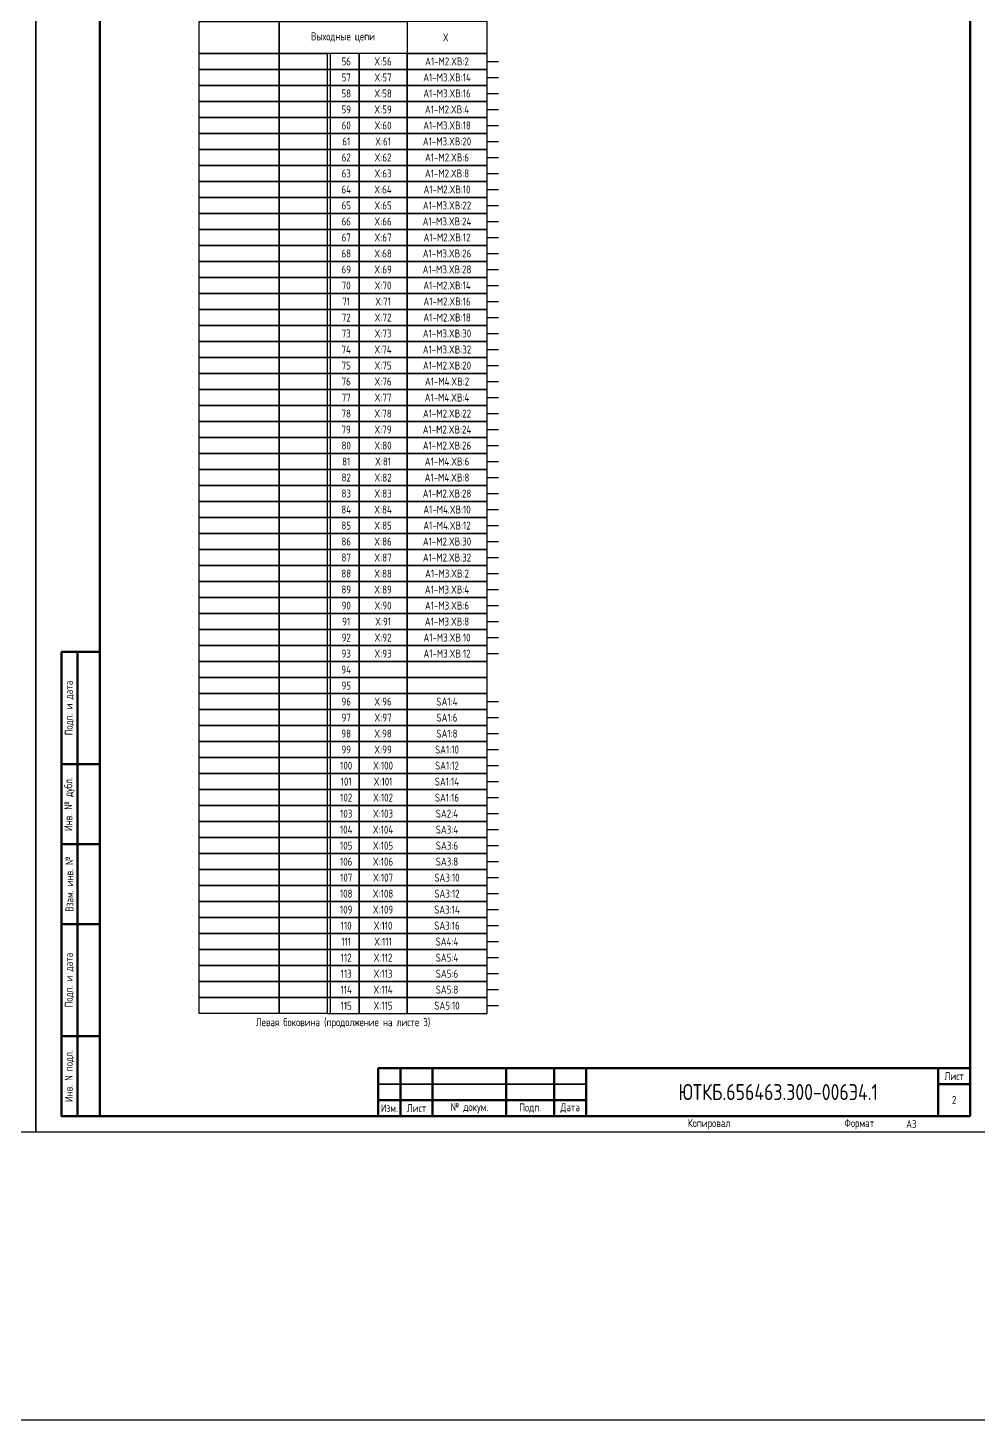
# Model space of a CAD drawing. Header units: millimetres. Extents: x -1102 to 3953, y -90 to 618.
# Drawn here: x 1554.5 to 1851.5, y -90 to 345 of the extents above; entities that cross this region are included whole.
import ezdxf

# ---------------------------------------------------------------- set-up
doc = ezdxf.new("R2010")
doc.units = ezdxf.units.MM
doc.styles.add('Gost_type_A', font='GOST_A.TTF')

# ---------------------------------------------------------------- blocks, each defined once
blk = doc.blocks.new('Штамп левый нижний')
at = {"lineweight": 50}
for points in [[(-12, 145), (-7, 145), (-7, 110), (-12, 110)], [(-7, 145), (0, 145), (0, 110), (-7, 110)], [(-12, 110), (-7, 110), (-7, 85), (-12, 85)], [(-7, 110), (0, 110), (0, 85), (-7, 85)], [(-12, 85), (-7, 85), (-7, 60), (-12, 60)], [(-7, 85), (0, 85), (0, 60), (-7, 60)], [(-12, 60), (-7, 60), (-7, 25), (-12, 25)], [(-7, 60), (0, 60), (0, 25), (-7, 25)], [(-12, 25), (-7, 25), (-7, 0), (-12, 0)], [(-7, 25), (0, 25), (0, 0), (-7, 0)]]:
    blk.add_lwpolyline(points, close=True, dxfattribs=at)
at = {"char_height": 2.5, "attachment_point": 5, "rotation": 90, "style": 'Gost_type_A'}
for s, insert, width in [('Подп. и дата', (-9.5, 127.5), 35), ('Инв. № дубл.', (-9.5, 97.5), 25), ('Взам. инв. №', (-9.5, 72.5), 25), ('Подп. и дата', (-9.5, 42.5), 35), ('Инв. N подл.', (-9.5, 12.5), 25)]:
    blk.add_mtext(s, dxfattribs=dict(at, insert=insert, width=width))
blk = doc.blocks.new('Штамп малый нижний')
at = {"lineweight": 50}
for points in [[(-185, 15), (-178, 15), (-178, 5), (-185, 5)], [(-178, 15), (-168, 15), (-168, 5), (-178, 5)], [(-168, 15), (-145, 15), (-145, 5), (-168, 5)], [(-145, 15), (-130, 15), (-130, 5), (-145, 5)], [(-130, 15), (-120, 15), (-120, 5), (-130, 5)], [(-120, 15), (-10, 15), (-10, 0), (-120, 0)], [(-10, 15), (0, 15), (0, 10), (-10, 10)], [(-10, 10), (0, 10), (0, 0), (-10, 0)], [(-185, 5), (-178, 5), (-178, 0), (-185, 0)], [(-178, 5), (-168, 5), (-168, 0), (-178, 0)], [(-168, 5), (-145, 5), (-145, 0), (-168, 0)], [(-145, 5), (-130, 5), (-130, 0), (-145, 0)], [(-130, 5), (-120, 5), (-120, 0), (-130, 0)]]:
    blk.add_lwpolyline(points, close=True, dxfattribs=at)
for points in [[(-185, 15), (-178, 15), (-178, 10), (-185, 10)], [(-178, 15), (-168, 15), (-168, 10), (-178, 10)], [(-168, 15), (-145, 15), (-145, 10), (-168, 10)], [(-145, 15), (-130, 15), (-130, 10), (-145, 10)], [(-130, 15), (-120, 15), (-120, 10), (-130, 10)], [(-185, 10), (-178, 10), (-178, 5), (-185, 5)], [(-178, 10), (-168, 10), (-168, 5), (-178, 5)], [(-168, 10), (-145, 10), (-145, 5), (-168, 5)], [(-145, 10), (-130, 10), (-130, 5), (-145, 5)], [(-130, 10), (-120, 10), (-120, 5), (-130, 5)]]:
    blk.add_lwpolyline(points, close=True)
at = {"char_height": 2.5, "style": 'Gost_type_A'}
for s, insert, width, attachment_point in [('Лист', (-5, 12.5), 10, 5), ('Изм.', (-181.5, 2.5), 7, 5), ('Лист', (-173, 2.5), 10, 5), ('№ докум.', (-156.5, 2.5), 23, 5), ('Подп.', (-137.5, 2.5), 15, 5), ('Дата', (-125, 2.5), 10, 5), ('Копировал', (-75, -2.53), 13.1202, 6), ('Формат', (-30, -2.53), 13.1202, 6)]:
    blk.add_mtext(s, dxfattribs=dict(at, insert=insert, width=width, attachment_point=attachment_point))

msp = doc.modelspace()

# ---------------------------------------------------------------- linework, layer by layer
for p, q in [((1649, 337), (1649, 37)), ((1698, 334.5), (1701.62, 334.5)), ((1698, 329.5), (1701.62, 329.5)), ((1698, 324.5), (1701.62, 324.5)), ((1698, 319.5), (1701.62, 319.5)), ((1698, 314.5), (1701.62, 314.5)), ((1698, 309.5), (1701.62, 309.5)), ((1698, 304.5), (1701.62, 304.5)), ((1698, 299.5), (1701.62, 299.5)), ((1698, 294.5), (1701.62, 294.5)), ((1698, 289.5), (1701.62, 289.5)), ((1698, 284.5), (1701.62, 284.5)), ((1698, 279.5), (1701.62, 279.5)), ((1698, 274.5), (1701.62, 274.5)), ((1698, 269.5), (1701.62, 269.5)), ((1698, 264.5), (1701.62, 264.5)), ((1698, 259.5), (1701.62, 259.5)), ((1698, 254.5), (1701.62, 254.5)), ((1698, 249.5), (1701.62, 249.5)), ((1698, 244.5), (1701.62, 244.5)), ((1698, 239.5), (1701.62, 239.5)), ((1698, 234.5), (1701.62, 234.5)), ((1698, 229.5), (1701.62, 229.5)), ((1698, 224.5), (1701.62, 224.5)), ((1698, 219.5), (1701.62, 219.5)), ((1698, 214.5), (1701.62, 214.5)), ((1698, 209.5), (1701.62, 209.5)), ((1698, 204.5), (1701.62, 204.5)), ((1698, 199.5), (1701.62, 199.5)), ((1698, 194.5), (1701.62, 194.5)), ((1698, 189.5), (1701.62, 189.5)), ((1698, 184.5), (1701.62, 184.5)), ((1698, 179.5), (1701.62, 179.5)), ((1698, 174.5), (1701.62, 174.5)), ((1698, 169.5), (1701.62, 169.5)), ((1698, 164.5), (1701.62, 164.5)), ((1698, 159.5), (1701.62, 159.5)), ((1698, 154.5), (1701.62, 154.5)), ((1698, 149.5), (1701.62, 149.5)), ((1698, 134.5), (1701.62, 134.5)), ((1698, 129.5), (1701.62, 129.5)), ((1698, 124.5), (1701.62, 124.5)), ((1698, 119.5), (1701.62, 119.5)), ((1698, 114.5), (1701.62, 114.5)), ((1698, 109.5), (1701.62, 109.5)), ((1698, 104.5), (1701.62, 104.5)), ((1698, 99.5), (1701.62, 99.5)), ((1698, 94.5), (1701.62, 94.5)), ((1698, 89.5), (1701.62, 89.5)), ((1698, 84.5), (1701.62, 84.5)), ((1698, 79.5), (1701.62, 79.5)), ((1698, 74.5), (1701.62, 74.5)), ((1698, 69.5), (1701.62, 69.5)), ((1698, 64.5), (1701.62, 64.5)), ((1698, 59.5), (1701.62, 59.5)), ((1698, 54.5), (1701.62, 54.5)), ((1698, 49.5), (1701.62, 49.5)), ((1698, 44.5), (1701.62, 44.5)), ((1698, 39.5), (1701.62, 39.5))]:
    msp.add_line(p, q)
for points in [[(-1102, 618), (3953, 618), (3953, -90), (-1102, -90)], [(1557, 420), (1557, 0), (1260, 0), (1260, 420)], [(1854, 420), (1854, 0), (1557, 0), (1557, 420)], [(1608, 347), (1633, 347), (1633, 337), (1608, 337)], [(1633, 347), (1673, 347), (1673, 337), (1633, 337)], [(1698, 347), (1673, 347), (1673, 337), (1698, 337)], [(1608, 337), (1633, 337), (1633, 332), (1608, 332)], [(1633, 337), (1648, 337), (1648, 332), (1633, 332)], [(1658, 337), (1648, 337), (1648, 332), (1658, 332)], [(1673, 337), (1658, 337), (1658, 332), (1673, 332)], [(1698, 337), (1673, 337), (1673, 332), (1698, 332)], [(1608, 332), (1633, 332), (1633, 327), (1608, 327)], [(1633, 332), (1648, 332), (1648, 327), (1633, 327)], [(1658, 332), (1648, 332), (1648, 327), (1658, 327)], [(1673, 332), (1658, 332), (1658, 327), (1673, 327)], [(1698, 332), (1673, 332), (1673, 327), (1698, 327)], [(1608, 327), (1633, 327), (1633, 322), (1608, 322)], [(1633, 327), (1648, 327), (1648, 322), (1633, 322)], [(1658, 327), (1648, 327), (1648, 322), (1658, 322)], [(1673, 327), (1658, 327), (1658, 322), (1673, 322)], [(1698, 327), (1673, 327), (1673, 322), (1698, 322)], [(1608, 322), (1633, 322), (1633, 317), (1608, 317)], [(1633, 322), (1648, 322), (1648, 317), (1633, 317)], [(1658, 322), (1648, 322), (1648, 317), (1658, 317)], [(1673, 322), (1658, 322), (1658, 317), (1673, 317)], [(1698, 322), (1673, 322), (1673, 317), (1698, 317)], [(1608, 317), (1633, 317), (1633, 312), (1608, 312)], [(1633, 317), (1648, 317), (1648, 312), (1633, 312)], [(1658, 317), (1648, 317), (1648, 312), (1658, 312)], [(1673, 317), (1658, 317), (1658, 312), (1673, 312)], [(1698, 317), (1673, 317), (1673, 312), (1698, 312)], [(1608, 312), (1633, 312), (1633, 307), (1608, 307)], [(1633, 312), (1648, 312), (1648, 307), (1633, 307)], [(1658, 312), (1648, 312), (1648, 307), (1658, 307)], [(1673, 312), (1658, 312), (1658, 307), (1673, 307)], [(1698, 312), (1673, 312), (1673, 307), (1698, 307)], [(1608, 307), (1633, 307), (1633, 302), (1608, 302)], [(1633, 307), (1648, 307), (1648, 302), (1633, 302)], [(1658, 307), (1648, 307), (1648, 302), (1658, 302)], [(1673, 307), (1658, 307), (1658, 302), (1673, 302)], [(1698, 307), (1673, 307), (1673, 302), (1698, 302)], [(1608, 302), (1633, 302), (1633, 297), (1608, 297)], [(1633, 302), (1648, 302), (1648, 297), (1633, 297)], [(1658, 302), (1648, 302), (1648, 297), (1658, 297)], [(1673, 302), (1658, 302), (1658, 297), (1673, 297)], [(1698, 302), (1673, 302), (1673, 297), (1698, 297)], [(1608, 297), (1633, 297), (1633, 292), (1608, 292)], [(1633, 297), (1648, 297), (1648, 292), (1633, 292)], [(1658, 297), (1648, 297), (1648, 292), (1658, 292)], [(1673, 297), (1658, 297), (1658, 292), (1673, 292)], [(1698, 297), (1673, 297), (1673, 292), (1698, 292)], [(1608, 292), (1633, 292), (1633, 287), (1608, 287)], [(1633, 292), (1648, 292), (1648, 287), (1633, 287)], [(1658, 292), (1648, 292), (1648, 287), (1658, 287)], [(1673, 292), (1658, 292), (1658, 287), (1673, 287)], [(1698, 292), (1673, 292), (1673, 287), (1698, 287)], [(1608, 287), (1633, 287), (1633, 282), (1608, 282)], [(1633, 287), (1648, 287), (1648, 282), (1633, 282)], [(1658, 287), (1648, 287), (1648, 282), (1658, 282)], [(1673, 287), (1658, 287), (1658, 282), (1673, 282)], [(1698, 287), (1673, 287), (1673, 282), (1698, 282)], [(1608, 282), (1633, 282), (1633, 277), (1608, 277)], [(1633, 282), (1648, 282), (1648, 277), (1633, 277)], [(1658, 282), (1648, 282), (1648, 277), (1658, 277)], [(1673, 282), (1658, 282), (1658, 277), (1673, 277)], [(1698, 282), (1673, 282), (1673, 277), (1698, 277)], [(1608, 277), (1633, 277), (1633, 272), (1608, 272)], [(1633, 277), (1648, 277), (1648, 272), (1633, 272)], [(1658, 277), (1648, 277), (1648, 272), (1658, 272)], [(1673, 277), (1658, 277), (1658, 272), (1673, 272)], [(1698, 277), (1673, 277), (1673, 272), (1698, 272)], [(1608, 272), (1633, 272), (1633, 267), (1608, 267)], [(1633, 272), (1648, 272), (1648, 267), (1633, 267)], [(1658, 272), (1648, 272), (1648, 267), (1658, 267)], [(1673, 272), (1658, 272), (1658, 267), (1673, 267)], [(1698, 272), (1673, 272), (1673, 267), (1698, 267)], [(1608, 267), (1633, 267), (1633, 262), (1608, 262)], [(1633, 267), (1648, 267), (1648, 262), (1633, 262)], [(1658, 267), (1648, 267), (1648, 262), (1658, 262)], [(1673, 267), (1658, 267), (1658, 262), (1673, 262)], [(1698, 267), (1673, 267), (1673, 262), (1698, 262)], [(1608, 262), (1633, 262), (1633, 257), (1608, 257)], [(1633, 262), (1648, 262), (1648, 257), (1633, 257)], [(1658, 262), (1648, 262), (1648, 257), (1658, 257)], [(1673, 262), (1658, 262), (1658, 257), (1673, 257)], [(1698, 262), (1673, 262), (1673, 257), (1698, 257)], [(1608, 257), (1633, 257), (1633, 252), (1608, 252)], [(1633, 257), (1648, 257), (1648, 252), (1633, 252)], [(1658, 257), (1648, 257), (1648, 252), (1658, 252)], [(1673, 257), (1658, 257), (1658, 252), (1673, 252)], [(1698, 257), (1673, 257), (1673, 252), (1698, 252)], [(1608, 252), (1633, 252), (1633, 247), (1608, 247)], [(1633, 252), (1648, 252), (1648, 247), (1633, 247)], [(1658, 252), (1648, 252), (1648, 247), (1658, 247)], [(1673, 252), (1658, 252), (1658, 247), (1673, 247)], [(1698, 252), (1673, 252), (1673, 247), (1698, 247)], [(1608, 247), (1633, 247), (1633, 242), (1608, 242)], [(1633, 247), (1648, 247), (1648, 242), (1633, 242)], [(1658, 247), (1648, 247), (1648, 242), (1658, 242)], [(1673, 247), (1658, 247), (1658, 242), (1673, 242)], [(1698, 247), (1673, 247), (1673, 242), (1698, 242)], [(1608, 242), (1633, 242), (1633, 237), (1608, 237)], [(1633, 242), (1648, 242), (1648, 237), (1633, 237)], [(1658, 242), (1648, 242), (1648, 237), (1658, 237)], [(1673, 242), (1658, 242), (1658, 237), (1673, 237)], [(1698, 242), (1673, 242), (1673, 237), (1698, 237)], [(1608, 237), (1633, 237), (1633, 232), (1608, 232)], [(1633, 237), (1648, 237), (1648, 232), (1633, 232)], [(1658, 237), (1648, 237), (1648, 232), (1658, 232)], [(1673, 237), (1658, 237), (1658, 232), (1673, 232)], [(1698, 237), (1673, 237), (1673, 232), (1698, 232)], [(1608, 232), (1633, 232), (1633, 227), (1608, 227)], [(1633, 232), (1648, 232), (1648, 227), (1633, 227)], [(1658, 232), (1648, 232), (1648, 227), (1658, 227)], [(1673, 232), (1658, 232), (1658, 227), (1673, 227)], [(1698, 232), (1673, 232), (1673, 227), (1698, 227)], [(1608, 227), (1633, 227), (1633, 222), (1608, 222)], [(1633, 227), (1648, 227), (1648, 222), (1633, 222)], [(1658, 227), (1648, 227), (1648, 222), (1658, 222)], [(1673, 227), (1658, 227), (1658, 222), (1673, 222)], [(1698, 227), (1673, 227), (1673, 222), (1698, 222)], [(1608, 222), (1633, 222), (1633, 217), (1608, 217)], [(1633, 222), (1648, 222), (1648, 217), (1633, 217)], [(1658, 222), (1648, 222), (1648, 217), (1658, 217)], [(1673, 222), (1658, 222), (1658, 217), (1673, 217)], [(1698, 222), (1673, 222), (1673, 217), (1698, 217)], [(1608, 217), (1633, 217), (1633, 212), (1608, 212)], [(1633, 217), (1648, 217), (1648, 212), (1633, 212)], [(1658, 217), (1648, 217), (1648, 212), (1658, 212)], [(1673, 217), (1658, 217), (1658, 212), (1673, 212)], [(1698, 217), (1673, 217), (1673, 212), (1698, 212)], [(1608, 212), (1633, 212), (1633, 207), (1608, 207)], [(1633, 212), (1648, 212), (1648, 207), (1633, 207)], [(1658, 212), (1648, 212), (1648, 207), (1658, 207)], [(1673, 212), (1658, 212), (1658, 207), (1673, 207)], [(1698, 212), (1673, 212), (1673, 207), (1698, 207)], [(1608, 207), (1633, 207), (1633, 202), (1608, 202)], [(1633, 207), (1648, 207), (1648, 202), (1633, 202)], [(1658, 207), (1648, 207), (1648, 202), (1658, 202)], [(1673, 207), (1658, 207), (1658, 202), (1673, 202)], [(1698, 207), (1673, 207), (1673, 202), (1698, 202)], [(1608, 202), (1633, 202), (1633, 197), (1608, 197)], [(1633, 202), (1648, 202), (1648, 197), (1633, 197)], [(1658, 202), (1648, 202), (1648, 197), (1658, 197)], [(1673, 202), (1658, 202), (1658, 197), (1673, 197)], [(1698, 202), (1673, 202), (1673, 197), (1698, 197)], [(1608, 197), (1633, 197), (1633, 192), (1608, 192)], [(1633, 197), (1648, 197), (1648, 192), (1633, 192)], [(1658, 197), (1648, 197), (1648, 192), (1658, 192)], [(1673, 197), (1658, 197), (1658, 192), (1673, 192)], [(1698, 197), (1673, 197), (1673, 192), (1698, 192)], [(1608, 192), (1633, 192), (1633, 187), (1608, 187)], [(1633, 192), (1648, 192), (1648, 187), (1633, 187)], [(1658, 192), (1648, 192), (1648, 187), (1658, 187)], [(1673, 192), (1658, 192), (1658, 187), (1673, 187)], [(1698, 192), (1673, 192), (1673, 187), (1698, 187)], [(1608, 187), (1633, 187), (1633, 182), (1608, 182)], [(1633, 187), (1648, 187), (1648, 182), (1633, 182)], [(1658, 187), (1648, 187), (1648, 182), (1658, 182)], [(1673, 187), (1658, 187), (1658, 182), (1673, 182)], [(1698, 187), (1673, 187), (1673, 182), (1698, 182)], [(1608, 182), (1633, 182), (1633, 177), (1608, 177)], [(1633, 182), (1648, 182), (1648, 177), (1633, 177)], [(1658, 182), (1648, 182), (1648, 177), (1658, 177)], [(1673, 182), (1658, 182), (1658, 177), (1673, 177)], [(1698, 182), (1673, 182), (1673, 177), (1698, 177)], [(1608, 177), (1633, 177), (1633, 172), (1608, 172)], [(1633, 177), (1648, 177), (1648, 172), (1633, 172)], [(1658, 177), (1648, 177), (1648, 172), (1658, 172)], [(1673, 177), (1658, 177), (1658, 172), (1673, 172)], [(1698, 177), (1673, 177), (1673, 172), (1698, 172)], [(1608, 172), (1633, 172), (1633, 167), (1608, 167)], [(1633, 172), (1648, 172), (1648, 167), (1633, 167)], [(1658, 172), (1648, 172), (1648, 167), (1658, 167)], [(1673, 172), (1658, 172), (1658, 167), (1673, 167)], [(1698, 172), (1673, 172), (1673, 167), (1698, 167)], [(1608, 167), (1633, 167), (1633, 162), (1608, 162)], [(1633, 167), (1648, 167), (1648, 162), (1633, 162)], [(1658, 167), (1648, 167), (1648, 162), (1658, 162)], [(1673, 167), (1658, 167), (1658, 162), (1673, 162)], [(1698, 167), (1673, 167), (1673, 162), (1698, 162)], [(1608, 162), (1633, 162), (1633, 157), (1608, 157)], [(1633, 162), (1648, 162), (1648, 157), (1633, 157)], [(1658, 162), (1648, 162), (1648, 157), (1658, 157)], [(1673, 162), (1658, 162), (1658, 157), (1673, 157)], [(1698, 162), (1673, 162), (1673, 157), (1698, 157)], [(1608, 157), (1633, 157), (1633, 152), (1608, 152)], [(1633, 157), (1648, 157), (1648, 152), (1633, 152)], [(1658, 157), (1648, 157), (1648, 152), (1658, 152)], [(1673, 157), (1658, 157), (1658, 152), (1673, 152)], [(1698, 157), (1673, 157), (1673, 152), (1698, 152)], [(1608, 152), (1633, 152), (1633, 147), (1608, 147)], [(1633, 152), (1648, 152), (1648, 147), (1633, 147)], [(1658, 152), (1648, 152), (1648, 147), (1658, 147)], [(1673, 152), (1658, 152), (1658, 147), (1673, 147)], [(1698, 152), (1673, 152), (1673, 147), (1698, 147)], [(1608, 147), (1633, 147), (1633, 142), (1608, 142)], [(1633, 147), (1648, 147), (1648, 142), (1633, 142)], [(1658, 147), (1648, 147), (1648, 142), (1658, 142)], [(1673, 147), (1658, 147), (1658, 142), (1673, 142)], [(1698, 147), (1673, 147), (1673, 142), (1698, 142)], [(1608, 142), (1633, 142), (1633, 137), (1608, 137)], [(1633, 142), (1648, 142), (1648, 137), (1633, 137)], [(1658, 142), (1648, 142), (1648, 137), (1658, 137)], [(1673, 142), (1658, 142), (1658, 137), (1673, 137)], [(1698, 142), (1673, 142), (1673, 137), (1698, 137)], [(1608, 137), (1633, 137), (1633, 132), (1608, 132)], [(1633, 137), (1648, 137), (1648, 132), (1633, 132)], [(1658, 137), (1648, 137), (1648, 132), (1658, 132)], [(1673, 137), (1658, 137), (1658, 132), (1673, 132)], [(1698, 137), (1673, 137), (1673, 132), (1698, 132)], [(1608, 132), (1633, 132), (1633, 127), (1608, 127)], [(1633, 132), (1648, 132), (1648, 127), (1633, 127)], [(1658, 132), (1648, 132), (1648, 127), (1658, 127)], [(1673, 132), (1658, 132), (1658, 127), (1673, 127)], [(1698, 132), (1673, 132), (1673, 127), (1698, 127)], [(1608, 127), (1633, 127), (1633, 122), (1608, 122)], [(1633, 127), (1648, 127), (1648, 122), (1633, 122)], [(1658, 127), (1648, 127), (1648, 122), (1658, 122)], [(1673, 127), (1658, 127), (1658, 122), (1673, 122)], [(1698, 127), (1673, 127), (1673, 122), (1698, 122)], [(1608, 122), (1633, 122), (1633, 117), (1608, 117)], [(1633, 122), (1648, 122), (1648, 117), (1633, 117)], [(1658, 122), (1648, 122), (1648, 117), (1658, 117)], [(1673, 122), (1658, 122), (1658, 117), (1673, 117)], [(1698, 122), (1673, 122), (1673, 117), (1698, 117)], [(1608, 117), (1633, 117), (1633, 112), (1608, 112)], [(1633, 117), (1648, 117), (1648, 112), (1633, 112)], [(1658, 117), (1648, 117), (1648, 112), (1658, 112)], [(1673, 117), (1658, 117), (1658, 112), (1673, 112)], [(1698, 117), (1673, 117), (1673, 112), (1698, 112)], [(1608, 112), (1633, 112), (1633, 107), (1608, 107)], [(1633, 112), (1648, 112), (1648, 107), (1633, 107)], [(1658, 112), (1648, 112), (1648, 107), (1658, 107)], [(1673, 112), (1658, 112), (1658, 107), (1673, 107)], [(1698, 112), (1673, 112), (1673, 107), (1698, 107)], [(1608, 107), (1633, 107), (1633, 102), (1608, 102)], [(1633, 107), (1648, 107), (1648, 102), (1633, 102)], [(1658, 107), (1648, 107), (1648, 102), (1658, 102)], [(1673, 107), (1658, 107), (1658, 102), (1673, 102)], [(1698, 107), (1673, 107), (1673, 102), (1698, 102)], [(1608, 102), (1633, 102), (1633, 97), (1608, 97)], [(1633, 102), (1648, 102), (1648, 97), (1633, 97)], [(1658, 102), (1648, 102), (1648, 97), (1658, 97)], [(1673, 102), (1658, 102), (1658, 97), (1673, 97)], [(1698, 102), (1673, 102), (1673, 97), (1698, 97)], [(1608, 97), (1633, 97), (1633, 92), (1608, 92)], [(1633, 97), (1648, 97), (1648, 92), (1633, 92)], [(1658, 97), (1648, 97), (1648, 92), (1658, 92)], [(1673, 97), (1658, 97), (1658, 92), (1673, 92)], [(1698, 97), (1673, 97), (1673, 92), (1698, 92)], [(1608, 92), (1633, 92), (1633, 87), (1608, 87)], [(1633, 92), (1648, 92), (1648, 87), (1633, 87)], [(1658, 92), (1648, 92), (1648, 87), (1658, 87)], [(1673, 92), (1658, 92), (1658, 87), (1673, 87)], [(1698, 92), (1673, 92), (1673, 87), (1698, 87)], [(1608, 87), (1633, 87), (1633, 82), (1608, 82)], [(1633, 87), (1648, 87), (1648, 82), (1633, 82)], [(1658, 87), (1648, 87), (1648, 82), (1658, 82)], [(1673, 87), (1658, 87), (1658, 82), (1673, 82)], [(1698, 87), (1673, 87), (1673, 82), (1698, 82)], [(1608, 82), (1633, 82), (1633, 77), (1608, 77)], [(1633, 82), (1648, 82), (1648, 77), (1633, 77)], [(1658, 82), (1648, 82), (1648, 77), (1658, 77)], [(1673, 82), (1658, 82), (1658, 77), (1673, 77)], [(1698, 82), (1673, 82), (1673, 77), (1698, 77)], [(1608, 77), (1633, 77), (1633, 72), (1608, 72)], [(1633, 77), (1648, 77), (1648, 72), (1633, 72)], [(1658, 77), (1648, 77), (1648, 72), (1658, 72)], [(1673, 77), (1658, 77), (1658, 72), (1673, 72)], [(1698, 77), (1673, 77), (1673, 72), (1698, 72)], [(1608, 72), (1633, 72), (1633, 67), (1608, 67)], [(1633, 72), (1648, 72), (1648, 67), (1633, 67)], [(1658, 72), (1648, 72), (1648, 67), (1658, 67)], [(1673, 72), (1658, 72), (1658, 67), (1673, 67)], [(1698, 72), (1673, 72), (1673, 67), (1698, 67)], [(1608, 67), (1633, 67), (1633, 62), (1608, 62)], [(1633, 67), (1648, 67), (1648, 62), (1633, 62)], [(1658, 67), (1648, 67), (1648, 62), (1658, 62)], [(1673, 67), (1658, 67), (1658, 62), (1673, 62)], [(1698, 67), (1673, 67), (1673, 62), (1698, 62)], [(1608, 62), (1633, 62), (1633, 57), (1608, 57)], [(1633, 62), (1648, 62), (1648, 57), (1633, 57)], [(1658, 62), (1648, 62), (1648, 57), (1658, 57)], [(1673, 62), (1658, 62), (1658, 57), (1673, 57)], [(1698, 62), (1673, 62), (1673, 57), (1698, 57)], [(1608, 57), (1633, 57), (1633, 52), (1608, 52)], [(1633, 57), (1648, 57), (1648, 52), (1633, 52)], [(1658, 57), (1648, 57), (1648, 52), (1658, 52)], [(1673, 57), (1658, 57), (1658, 52), (1673, 52)], [(1698, 57), (1673, 57), (1673, 52), (1698, 52)], [(1608, 52), (1633, 52), (1633, 47), (1608, 47)], [(1633, 52), (1648, 52), (1648, 47), (1633, 47)], [(1658, 52), (1648, 52), (1648, 47), (1658, 47)], [(1673, 52), (1658, 52), (1658, 47), (1673, 47)], [(1698, 52), (1673, 52), (1673, 47), (1698, 47)], [(1608, 47), (1633, 47), (1633, 42), (1608, 42)], [(1633, 47), (1648, 47), (1648, 42), (1633, 42)], [(1658, 47), (1648, 47), (1648, 42), (1658, 42)], [(1673, 47), (1658, 47), (1658, 42), (1673, 42)], [(1698, 47), (1673, 47), (1673, 42), (1698, 42)], [(1608, 42), (1633, 42), (1633, 37), (1608, 37)], [(1633, 42), (1648, 42), (1648, 37), (1633, 37)], [(1658, 42), (1648, 42), (1648, 37), (1658, 37)], [(1673, 42), (1658, 42), (1658, 37), (1673, 37)], [(1698, 42), (1673, 42), (1673, 37), (1698, 37)]]:
    msp.add_lwpolyline(points, close=True)
at = {"lineweight": 50}
msp.add_lwpolyline([(1849, 415), (1849, 5), (1577, 5), (1577, 415)], close=True, dxfattribs=at)

# ---------------------------------------------------------------- block references
for name, p in [('Штамп левый нижний', (1577, 5)), ('Штамп малый нижний', (1849, 5))]:
    msp.add_blockref(name, p)

# ---------------------------------------------------------------- texts
at = {"style": 'Gost_type_A'}
for s, insert, char_height, width, attachment_point in [('Выходные цепи ', (1653, 342), 2.5, 40, 5), ('X', (1685.09, 342), 2.5, 25, 5), ('A1-M2.XВ:2', (1685.5, 334.5), 2.5, 25, 5), ('A1-M3.XВ:14', (1685.5, 329.5), 2.5, 25, 5), ('A1-M3.XВ:16', (1685.5, 324.5), 2.5, 25, 5), ('A1-M2.XВ:4', (1685.5, 319.5), 2.5, 25, 5), ('A1-M3.XВ:18', (1685.5, 314.5), 2.5, 25, 5), ('A1-M3.XВ:20', (1685.5, 309.5), 2.5, 25, 5), ('A1-M2.XВ:6', (1685.5, 304.5), 2.5, 25, 5), ('A1-M2.XВ:8', (1685.5, 299.5), 2.5, 25, 5), ('A1-M2.XВ:10', (1685.5, 294.5), 2.5, 25, 5), ('A1-M3.XВ:22', (1685.5, 289.5), 2.5, 25, 5), ('A1-M3.XВ:24', (1685.5, 284.5), 2.5, 25, 5), ('A1-M2.XВ:12', (1685.5, 279.5), 2.5, 25, 5), ('A1-M3.XВ:26', (1685.5, 274.5), 2.5, 25, 5), ('A1-M3.XВ:28', (1685.5, 269.5), 2.5, 25, 5), ('A1-M2.XВ:14', (1685.5, 264.5), 2.5, 25, 5), ('A1-M2.XВ:16', (1685.5, 259.5), 2.5, 25, 5), ('A1-M2.XВ:18', (1685.5, 254.5), 2.5, 25, 5), ('A1-M3.XВ:30', (1685.5, 249.5), 2.5, 25, 5), ('A1-M3.XВ:32', (1685.5, 244.5), 2.5, 25, 5), ('A1-M2.XВ:20', (1685.5, 239.5), 2.5, 25, 5), ('A1-M4.XВ:2', (1685.5, 234.5), 2.5, 25, 5), ('A1-M4.XВ:4', (1685.5, 229.5), 2.5, 25, 5), ('A1-M2.XВ:22', (1685.5, 224.5), 2.5, 25, 5), ('A1-M2.XВ:24', (1685.5, 219.5), 2.5, 25, 5), ('A1-M2.XВ:26', (1685.5, 214.5), 2.5, 25, 5), ('A1-M4.XВ:6', (1685.5, 209.5), 2.5, 25, 5), ('A1-M4.XВ:8', (1685.5, 204.5), 2.5, 25, 5), ('A1-M2.XВ:28', (1685.5, 199.5), 2.5, 25, 5), ('A1-M4.XВ:10', (1685.5, 194.5), 2.5, 25, 5), ('A1-M4.XВ:12', (1685.5, 189.5), 2.5, 25, 5), ('A1-M2.XВ:30', (1685.5, 184.5), 2.5, 25, 5), ('A1-M2.XВ:32', (1685.5, 179.5), 2.5, 25, 5), ('A1-M3.XВ:2', (1685.5, 174.5), 2.5, 25, 5), ('A1-M3.XВ:4', (1685.5, 169.5), 2.5, 25, 5), ('A1-M3.XВ:6', (1685.5, 164.5), 2.5, 25, 5), ('A1-M3.XВ:8', (1685.5, 159.5), 2.5, 25, 5), ('A1-M3.XВ:10', (1685.5, 154.5), 2.5, 25, 5), ('A1-M3.XВ:12', (1685.5, 149.5), 2.5, 25, 5), ('SA1:4', (1685.5, 134.5), 2.5, 25, 5), ('SA1:6', (1685.5, 129.5), 2.5, 25, 5), ('SA1:8', (1685.5, 124.5), 2.5, 25, 5), ('SA1:10', (1685.5, 119.5), 2.5, 25, 5), ('SA1:12', (1685.5, 114.5), 2.5, 25, 5), ('SA1:14', (1685.5, 109.5), 2.5, 25, 5), ('SA1:16', (1685.5, 104.5), 2.5, 25, 5), ('SA2:4', (1685.5, 99.5), 2.5, 25, 5), ('SA3:4', (1685.5, 94.5), 2.5, 25, 5), ('SA3:6', (1685.5, 89.5), 2.5, 25, 5), ('SA3:8', (1685.5, 84.5), 2.5, 25, 5), ('SA3:10', (1685.5, 79.5), 2.5, 25, 5), ('SA3:12', (1685.5, 74.5), 2.5, 25, 5), ('SA3:14', (1685.5, 69.5), 2.5, 25, 5), ('SA3:16', (1685.5, 64.5), 2.5, 25, 5), ('SA4:4', (1685.5, 59.5), 2.5, 25, 5), ('SA5:4', (1685.5, 54.5), 2.5, 25, 5), ('SA5:6', (1685.5, 49.5), 2.5, 25, 5), ('SA5:8', (1685.5, 44.5), 2.5, 25, 5), ('SA5:10', (1685.5, 39.5), 2.5, 25, 5), ('Левая боковина (продолжение на листе 3)', (1653, 34), 2.5, 90, 5), ('ЮТКБ.656463.300-006Э4.1', (1789, 12.5), 5, 120, 5), ('2', (1844, 10), 2.5, 10, 5), ('A3', (1829, 2.5), 2.5, 20, 4), ('A3', (1829, 2.5), 2.5, 20, 4)]:
    msp.add_mtext(s, dxfattribs=dict(at, insert=insert, char_height=char_height, width=width, attachment_point=attachment_point))
at = {"ltscale": 10, "char_height": 2.5, "attachment_point": 5, "style": 'Gost_type_A'}
for s, insert, width in [('56', (1654, 334.5), 8), ('X:56', (1665.5, 334.5), 15), ('57', (1654, 329.5), 8), ('X:57', (1665.5, 329.5), 15), ('58', (1654, 324.5), 8), ('X:58', (1665.5, 324.5), 15), ('59', (1654, 319.5), 8), ('X:59', (1665.5, 319.5), 15), ('60', (1654, 314.5), 8), ('X:60', (1665.5, 314.5), 15), ('61', (1654, 309.5), 8), ('X:61', (1665.5, 309.5), 15), ('62', (1654, 304.5), 8), ('X:62', (1665.5, 304.5), 15), ('63', (1654, 299.5), 8), ('X:63', (1665.5, 299.5), 15), ('64', (1654, 294.5), 8), ('X:64', (1665.5, 294.5), 15), ('65', (1654, 289.5), 8), ('X:65', (1665.5, 289.5), 15), ('66', (1654, 284.5), 8), ('X:66', (1665.5, 284.5), 15), ('67', (1654, 279.5), 8), ('X:67', (1665.5, 279.5), 15), ('68', (1654, 274.5), 8), ('X:68', (1665.5, 274.5), 15), ('69', (1654, 269.5), 8), ('X:69', (1665.5, 269.5), 15), ('70', (1654, 264.5), 8), ('X:70', (1665.5, 264.5), 15), ('71', (1654, 259.5), 8), ('X:71', (1665.5, 259.5), 15), ('72', (1654, 254.5), 8), ('X:72', (1665.5, 254.5), 15), ('73', (1654, 249.5), 8), ('X:73', (1665.5, 249.5), 15), ('74', (1654, 244.5), 8), ('X:74', (1665.5, 244.5), 15), ('75', (1654, 239.5), 8), ('X:75', (1665.5, 239.5), 15), ('76', (1654, 234.5), 8), ('X:76', (1665.5, 234.5), 15), ('77', (1654, 229.5), 8), ('X:77', (1665.5, 229.5), 15), ('78', (1654, 224.5), 8), ('X:78', (1665.5, 224.5), 15), ('79', (1654, 219.5), 8), ('X:79', (1665.5, 219.5), 15), ('80', (1654, 214.5), 8), ('X:80', (1665.5, 214.5), 15), ('81', (1654, 209.5), 8), ('X:81', (1665.5, 209.5), 15), ('82', (1654, 204.5), 8), ('X:82', (1665.5, 204.5), 15), ('83', (1654, 199.5), 8), ('X:83', (1665.5, 199.5), 15), ('84', (1654, 194.5), 8), ('X:84', (1665.5, 194.5), 15), ('85', (1654, 189.5), 8), ('X:85', (1665.5, 189.5), 15), ('86', (1654, 184.5), 8), ('X:86', (1665.5, 184.5), 15), ('87', (1654, 179.5), 8), ('X:87', (1665.5, 179.5), 15), ('88', (1654, 174.5), 8), ('X:88', (1665.5, 174.5), 15), ('89', (1654, 169.5), 8), ('X:89', (1665.5, 169.5), 15), ('90', (1654, 164.5), 8), ('X:90', (1665.5, 164.5), 15), ('91', (1654, 159.5), 8), ('X:91', (1665.5, 159.5), 15), ('92', (1654, 154.5), 8), ('X:92', (1665.5, 154.5), 15), ('93', (1654, 149.5), 8), ('X:93', (1665.5, 149.5), 15), ('94', (1654, 144.5), 8), ('95', (1654, 139.5), 8), ('96', (1654, 134.5), 8), ('X:96', (1665.5, 134.5), 15), ('97', (1654, 129.5), 8), ('X:97', (1665.5, 129.5), 15), ('98', (1654, 124.5), 8), ('X:98', (1665.5, 124.5), 15), ('99', (1654, 119.5), 8), ('X:99', (1665.5, 119.5), 15), ('100', (1654, 114.5), 8), ('X:100', (1665.5, 114.5), 15), ('101', (1654, 109.5), 8), ('X:101', (1665.5, 109.5), 15), ('102', (1654, 104.5), 8), ('X:102', (1665.5, 104.5), 15), ('103', (1654, 99.5), 8), ('X:103', (1665.5, 99.5), 15), ('104', (1654, 94.5), 8), ('X:104', (1665.5, 94.5), 15), ('105', (1654, 89.5), 8), ('X:105', (1665.5, 89.5), 15), ('106', (1654, 84.5), 8), ('X:106', (1665.5, 84.5), 15), ('107', (1654, 79.5), 8), ('X:107', (1665.5, 79.5), 15), ('108', (1654, 74.5), 8), ('X:108', (1665.5, 74.5), 15), ('109', (1654, 69.5), 8), ('X:109', (1665.5, 69.5), 15), ('110', (1654, 64.5), 8), ('X:110', (1665.5, 64.5), 15), ('111', (1654, 59.5), 8), ('X:111', (1665.5, 59.5), 15), ('112', (1654, 54.5), 8), ('X:112', (1665.5, 54.5), 15), ('113', (1654, 49.5), 8), ('X:113', (1665.5, 49.5), 15), ('114', (1654, 44.5), 8), ('X:114', (1665.5, 44.5), 15), ('115', (1654, 39.5), 8), ('X:115', (1665.5, 39.5), 15)]:
    msp.add_mtext(s, dxfattribs=dict(at, insert=insert, width=width))

doc.saveas('drawing.dxf')
